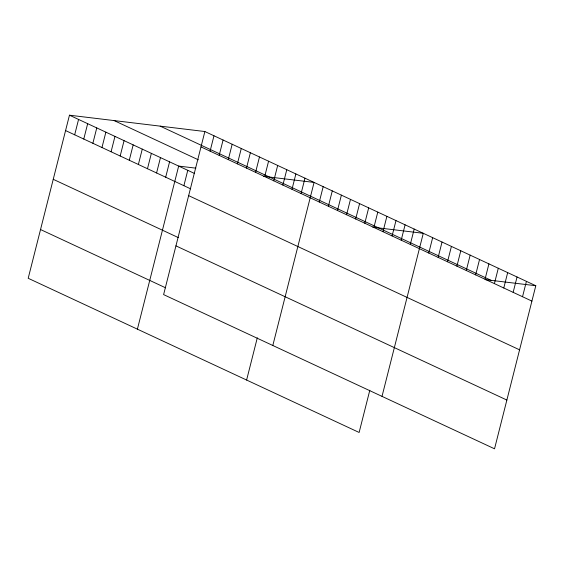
<?xml version="1.0" encoding="UTF-8"?>
<svg xmlns="http://www.w3.org/2000/svg" width="564" height="564" viewBox="0 0 564 564"><rect width="100%" height="100%" fill="white"/><g stroke="black" fill="none" stroke-linecap="round" stroke-linejoin="round"><path stroke-width="0.85" d="M204.873 131.532L163.609 294.605L494.536 448.803L535.8 285.722L204.873 131.532L69.464 115.197L28.2 278.278L359.127 432.468L369.815 390.225M74.674 134.81L78.565 119.441M83.775 139.047L87.667 123.678M92.877 143.284L96.768 127.922M101.978 147.528L105.87 132.159M111.08 151.765L114.964 136.403M120.181 156.009L124.066 140.64M129.283 160.246L133.167 144.885M138.377 164.491L142.269 149.122M147.479 168.728L151.371 153.359M156.581 172.972L160.472 157.603M165.682 177.209L169.574 161.84M137.404 329.157L178.668 166.084L195.856 168.157M183.885 185.69L187.77 170.321M210.083 151.138L213.975 135.776M219.184 155.382L223.076 140.013M228.286 159.619L232.171 144.25M237.388 163.863L241.272 148.494M246.489 168.1L250.374 152.731M255.584 172.344L259.475 156.975M264.685 176.581L268.577 161.212M273.787 180.825L277.678 165.456M282.888 185.062L286.78 169.693M291.99 189.3L295.874 173.938M246.609 380.044L257.304 337.801M301.091 193.544L304.976 178.175M272.814 345.492L314.077 182.419L263.642 176.335M319.287 202.025L323.179 186.656M328.389 206.262L332.281 190.893M337.491 210.506L341.382 195.137M346.592 214.743L350.484 199.374M355.694 218.987L359.578 203.618M364.795 223.224L368.68 207.855M373.897 227.468L377.781 212.099M382.991 231.705L386.883 216.336M392.093 235.942L395.984 220.58M401.194 240.186L405.086 224.817M410.296 244.423L414.188 229.062M382.018 396.372L423.282 233.299L372.846 227.214M428.774 253.039L432.659 237.67M438.15 257.403L442.035 242.034M447.527 261.774L451.411 246.405M456.903 266.145L460.788 250.776M466.28 270.508L470.164 255.139M475.656 274.879L479.541 259.51M485.033 279.25L488.917 263.882M494.409 283.614L498.294 268.252M503.786 287.985L507.671 272.616M513.155 292.356L517.047 276.987M522.532 296.72L526.423 281.358M485.357 279.638L535.8 285.722M160.19 126.146L491.117 280.336M200.981 146.901L531.908 301.091M114.147 120.59L198.331 159.809M69.464 115.197L194.594 173.5M65.579 130.566L190.71 188.869M188.651 195.645L519.578 349.835M53.242 179.31L178.372 237.613M175.94 245.862L506.867 400.059M40.537 229.534L165.668 287.837"/></g></svg>
